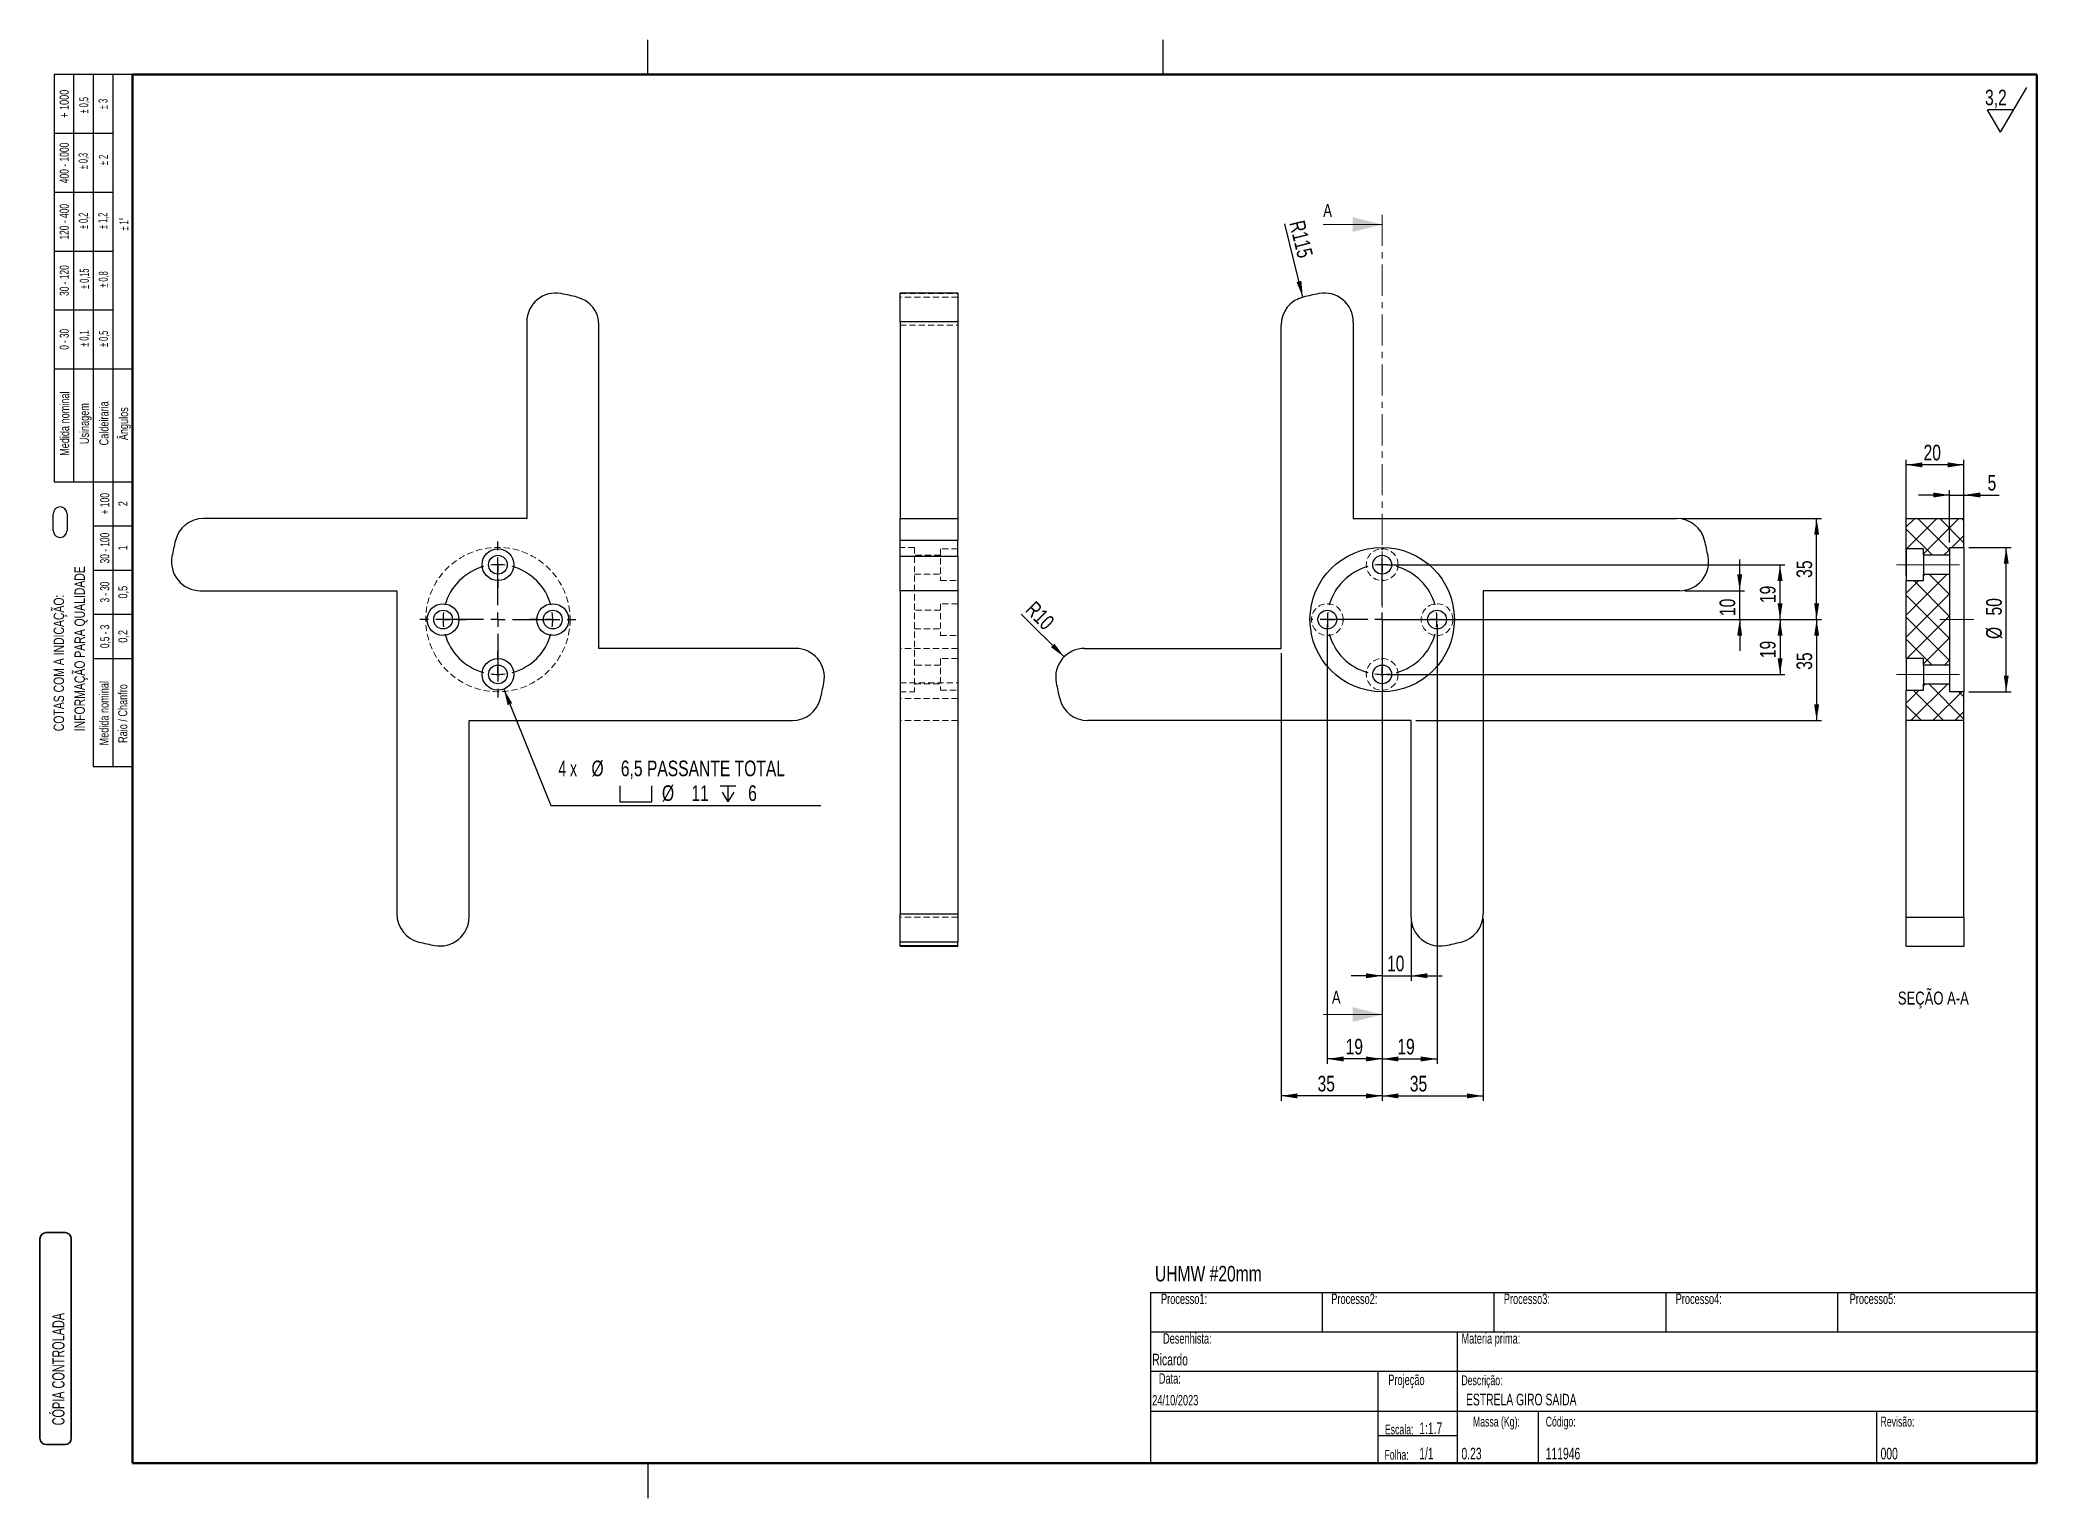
# Model space of a CAD drawing. Header units: millimetres. Extents: x 10 to 702, y 0 to 505.
import ezdxf
from ezdxf.enums import TextEntityAlignment as Align

# ---------------------------------------------------------------- set-up
doc = ezdxf.new("R2010")
doc.units = ezdxf.units.MM
doc.header["$LTSCALE"] = 1.7
for name, pattern in [('CENTER', [10.16, 6.35, -1.27, 1.27, -1.27]), ('CENTERX2', [20.32, 12.7, -2.54, 2.54, -2.54]), ('HIDDEN', [1.905, 1.27, -0.635])]:
    doc.linetypes.add(name, pattern=pattern)
doc.layers.add('CONTORNO', color=7, linetype='Continuous', lineweight=25)
doc.layers.add('DIMENSÃO', color=7, linetype='Continuous')
doc.styles.add('SLDTEXTSTYLE0', font='TXT', dxfattribs={"width": 0.663})
doc.styles.add('SLDTEXTSTYLE1', font='TXT', dxfattribs={"width": 0.75})
doc.styles.add('SLDTEXTSTYLE2', font='TXT', dxfattribs={"width": 0.605})
doc.styles.add('SLDTEXTSTYLE3', font='TXT', dxfattribs={"width": 0.57})
doc.styles.add('SLDTEXTSTYLE4', font='TXT', dxfattribs={"width": 0.7})
doc.styles.add('SLDTEXTSTYLE5', font='TXT', dxfattribs={"width": 0.694444})
doc.styles.add('SLDTEXTSTYLE6', font='TXT', dxfattribs={"width": 0.6875})
doc.styles.add('SLDTEXTSTYLE7', font='TXT', dxfattribs={"width": 0.666667})
doc.styles.add('SLDTEXTSTYLE8', font='TXT', dxfattribs={"width": 0.678571})
doc.dimstyles.new('SLDDIMSTYLE0', dxfattribs={"dimtxt": 5.3975, "dimasz": 5.6134, "dimexe": 0, "dimexo": 0.0625, "dimgap": 1.349375, "dimtad": 1, "dimdec": 3, "dimrnd": 1e-09, "dimzin": 12, "dimdsep": 46, "dimtxsty": 'SLDTEXTSTYLE1', "dimsah": 1, "dimcen": 0.09, "dimadec": 0, "dimazin": 3, "dimtfac": 1, "dimtdec": 3, "dimtofl": 0, "dimtmove": 0, "dimatfit": 3, "dimfxl": 0, "dimfrac": 2, "dimtolj": 1, "dimtzin": 12, "dimarcsym": 0})
doc.dimstyles.new('SLDDIMSTYLE1', dxfattribs={"dimtxt": 5.3975, "dimasz": 5.6134, "dimexe": 0, "dimexo": 0.0625, "dimgap": 1.349375, "dimtad": 1, "dimdec": 3, "dimrnd": 1e-09, "dimzin": 12, "dimdsep": 46, "dimtxsty": 'SLDTEXTSTYLE1', "dimsah": 1, "dimcen": 0.09, "dimadec": 0, "dimazin": 3, "dimtfac": 1, "dimtdec": 3, "dimtmove": 0, "dimatfit": 0, "dimfxl": 0, "dimfrac": 2, "dimtolj": 1, "dimtzin": 12, "dimarcsym": 0})
doc.dimstyles.new('SLDDIMSTYLE2', dxfattribs={"dimtxt": 5.3975, "dimasz": 5.6134, "dimexe": 0, "dimexo": 0.0625, "dimgap": 1.349375, "dimtad": 1, "dimdec": 3, "dimrnd": 1e-09, "dimzin": 12, "dimdsep": 46, "dimtxsty": 'SLDTEXTSTYLE1', "dimsah": 1, "dimcen": 0, "dimadec": 0, "dimazin": 3, "dimtfac": 1, "dimtdec": 3, "dimtofl": 0, "dimtmove": 0, "dimatfit": 3, "dimfxl": 0, "dimfrac": 2, "dimtolj": 1, "dimtzin": 12, "dimarcsym": 0})
doc.dimstyles.new('SLDDIMSTYLE3', dxfattribs={"dimtxt": 5.3975, "dimasz": 5.6134, "dimexe": 0, "dimexo": 0.0625, "dimgap": 1.349375, "dimtad": 0, "dimtih": 1, "dimtoh": 1, "dimdec": 1, "dimrnd": 1e-09, "dimzin": 12, "dimdsep": 46, "dimtxsty": 'SLDTEXTSTYLE1', "dimsah": 1, "dimcen": 0, "dimadec": 0, "dimazin": 3, "dimtfac": 1, "dimtdec": 3, "dimtofl": 0, "dimtmove": 0, "dimatfit": 3, "dimfxl": 0, "dimfrac": 2, "dimtolj": 1, "dimtzin": 12, "dimarcsym": 0})

# ---------------------------------------------------------------- blocks, each defined once
blk = doc.blocks.new('CÓPIA CONTROLADA')
at = {"color": 1, "linetype": 'Continuous', "lineweight": 35}
for p, q in [((0, 2.17), (0, 71.21)), ((2.17, 73.38), (8.68, 73.38)), ((10.85, 2.17), (10.85, 71.21)), ((2.17, 0), (8.68, 0))]:
    blk.add_line(p, q, dxfattribs=at)
for centre, start, end in [((2.17, 71.21), 90, 180), ((8.68, 71.21), 0, 90), ((2.17, 2.17), 180, 270), ((8.68, 2.17), 270, 360)]:
    blk.add_arc(centre, 2.17, start, end, dxfattribs=at)
at = {"color": 1, "linetype": 'Continuous', "lineweight": 35, "style": 'SLDTEXTSTYLE0', "width": 0.663}
blk.add_attdef('CP_CONTROL', text='', height=4.25, rotation=90, dxfattribs=at).set_placement((4.2, 6.62), align=Align.TOP_LEFT)
blk = doc.blocks.new('SW_NOTE_0')
at = {"layer": 'DIMENSÃO', "color": 0}
for p, q in [((-4.8, 69.49), (-4.8, 75.33)), ((0, 75.33), (0, 69.49))]:
    blk.add_line(p, q, dxfattribs=at)
for centre, start, end in [((-2.4, 75.33), 0, 180), ((-2.4, 69.49), 180, 0)]:
    blk.add_arc(centre, 2.4, start, end, dxfattribs=at)
at = {"layer": 'DIMENSÃO', "color": 0, "char_height": 3.5983, "attachment_point": 1, "rotation": 90, "style": 'SLDTEXTSTYLE1'}
for s, insert in [('INFORMAÇÃO PARA QUALIDADE', (2.59, 0)), ('COTAS COM A INDICAÇÃO:', (-4.64, 0))]:
    blk.add_mtext(s, dxfattribs=dict(at, insert=insert))
blk = doc.blocks.new('SW_SFSYMBOL_0')
at = {"layer": 'CONTORNO', "color": 0}
for p, q in [((5.41, -7.71), (14.51, 7.71)), ((5.41, -7.71), (0.86, 0)), ((9.96, 0), (0.86, 0))]:
    blk.add_line(p, q, dxfattribs=at)
at = {"layer": 'CONTORNO', "color": 0, "insert": (0, 6.96), "char_height": 5.397, "attachment_point": 1, "style": 'SLDTEXTSTYLE1'}
blk.add_mtext('3,2', dxfattribs=at)
blk = doc.blocks.new('_D')
at = {"layer": 'CONTORNO'}
for p, q in [((477.01, 323.16), (614.83, 323.16)), ((613.13, 304.16), (613.13, 323.16)), ((477.01, 304.16), (614.83, 304.16))]:
    blk.add_line(p, q, dxfattribs=at)
for points in [[(613.13, 323.16), (612.27, 317.54), (613.99, 317.54)], [(613.13, 304.16), (613.99, 309.77), (612.27, 309.77)]]:
    blk.add_solid(points, dxfattribs=at)
at = {"layer": 'CONTORNO', "insert": (606.17, 309.86), "char_height": 5.397, "attachment_point": 1, "rotation": 90, "style": 'SLDTEXTSTYLE1'}
blk.add_mtext('19', dxfattribs=at)
blk = doc.blocks.new('_D_1')
at = {"layer": 'CONTORNO'}
for p, q in [((599.14, 314.16), (599.14, 324.95)), ((580.09, 314.16), (600.84, 314.16)), ((599.14, 304.16), (599.14, 314.16)), ((477.01, 304.16), (600.84, 304.16)), ((599.14, 304.16), (599.14, 293.36))]:
    blk.add_line(p, q, dxfattribs=at)
for points in [[(599.14, 314.16), (600.01, 319.77), (598.28, 319.77)], [(599.14, 304.16), (598.28, 298.54), (600.01, 298.54)]]:
    blk.add_solid(points, dxfattribs=at)
at = {"layer": 'CONTORNO', "insert": (592.19, 305.37), "char_height": 5.397, "attachment_point": 1, "rotation": 90, "style": 'SLDTEXTSTYLE1'}
blk.add_mtext('10', dxfattribs=at)
blk = doc.blocks.new('_D_2')
at = {"layer": 'CONTORNO'}
for p, q in [((578.99, 339.16), (627.49, 339.16)), ((625.79, 304.16), (625.79, 339.16)), ((477.01, 304.16), (627.49, 304.16))]:
    blk.add_line(p, q, dxfattribs=at)
for points in [[(625.79, 339.16), (624.93, 333.54), (626.66, 333.54)], [(625.79, 304.16), (626.66, 309.77), (624.93, 309.77)]]:
    blk.add_solid(points, dxfattribs=at)
at = {"layer": 'CONTORNO', "insert": (618.83, 318.61), "char_height": 5.397, "attachment_point": 1, "rotation": 90, "style": 'SLDTEXTSTYLE1'}
blk.add_mtext('35', dxfattribs=at)
blk = doc.blocks.new('_D_3')
at = {"layer": 'CONTORNO'}
for p, q in [((477.01, 304.16), (614.83, 304.16)), ((613.13, 304.16), (613.13, 285.16)), ((477.01, 285.16), (614.83, 285.16))]:
    blk.add_line(p, q, dxfattribs=at)
for points in [[(613.13, 304.16), (612.27, 298.54), (613.99, 298.54)], [(613.13, 285.16), (613.99, 290.77), (612.27, 290.77)]]:
    blk.add_solid(points, dxfattribs=at)
at = {"layer": 'CONTORNO', "insert": (606.17, 290.79), "char_height": 5.397, "attachment_point": 1, "rotation": 90, "style": 'SLDTEXTSTYLE1'}
blk.add_mtext('19', dxfattribs=at)
blk = doc.blocks.new('_D_4')
at = {"layer": 'CONTORNO'}
for p, q in [((477.01, 304.16), (627.49, 304.16)), ((625.79, 304.16), (625.79, 269.16)), ((487.01, 269.16), (627.49, 269.16))]:
    blk.add_line(p, q, dxfattribs=at)
for points in [[(625.79, 304.16), (624.93, 298.54), (626.66, 298.54)], [(625.79, 269.16), (626.66, 274.77), (624.93, 274.77)]]:
    blk.add_solid(points, dxfattribs=at)
at = {"layer": 'CONTORNO', "insert": (618.83, 286.75), "char_height": 5.397, "attachment_point": 1, "rotation": 90, "style": 'SLDTEXTSTYLE1'}
blk.add_mtext('35', dxfattribs=at)
blk = doc.blocks.new('_D_5')
at = {"layer": 'CONTORNO'}
for p, q in [((475.31, 302.46), (475.31, 179.07)), ((485.31, 199.38), (485.31, 179.07)), ((475.31, 180.77), (464.52, 180.77)), ((475.31, 180.77), (485.31, 180.77)), ((485.31, 180.77), (496.11, 180.77))]:
    blk.add_line(p, q, dxfattribs=at)
for points in [[(475.31, 180.77), (469.7, 181.64), (469.7, 179.91)], [(485.31, 180.77), (490.93, 179.91), (490.93, 181.64)]]:
    blk.add_solid(points, dxfattribs=at)
at = {"layer": 'CONTORNO', "insert": (477, 187.73), "char_height": 5.397, "attachment_point": 1, "style": 'SLDTEXTSTYLE1'}
blk.add_mtext('10', dxfattribs=at)
blk = doc.blocks.new('_D_6')
at = {"layer": 'CONTORNO'}
for p, q in [((475.31, 302.46), (475.31, 150.26)), ((494.31, 302.46), (494.31, 150.26)), ((475.31, 151.96), (494.31, 151.96))]:
    blk.add_line(p, q, dxfattribs=at)
for points in [[(475.31, 151.96), (480.93, 151.09), (480.93, 152.82)], [(494.31, 151.96), (488.7, 152.82), (488.7, 151.09)]]:
    blk.add_solid(points, dxfattribs=at)
at = {"layer": 'CONTORNO', "insert": (480.57, 158.92), "char_height": 5.397, "attachment_point": 1, "style": 'SLDTEXTSTYLE1'}
blk.add_mtext('19', dxfattribs=at)
blk = doc.blocks.new('_D_7')
at = {"layer": 'CONTORNO'}
for p, q in [((475.31, 302.46), (475.31, 137.46)), ((510.31, 200.48), (510.31, 137.46)), ((475.31, 139.16), (510.31, 139.16))]:
    blk.add_line(p, q, dxfattribs=at)
for points in [[(475.31, 139.16), (480.93, 138.29), (480.93, 140.02)], [(510.31, 139.16), (504.7, 140.02), (504.7, 138.29)]]:
    blk.add_solid(points, dxfattribs=at)
at = {"layer": 'CONTORNO', "insert": (484.89, 146.11), "char_height": 5.397, "attachment_point": 1, "style": 'SLDTEXTSTYLE1'}
blk.add_mtext('35', dxfattribs=at)
blk = doc.blocks.new('_D_8')
at = {"layer": 'CONTORNO'}
for p, q in [((456.31, 302.46), (456.31, 150.26)), ((475.31, 302.46), (475.31, 150.26)), ((475.31, 151.96), (456.31, 151.96))]:
    blk.add_line(p, q, dxfattribs=at)
for points in [[(456.31, 151.96), (461.93, 151.09), (461.93, 152.82)], [(475.31, 151.96), (469.7, 152.82), (469.7, 151.09)]]:
    blk.add_solid(points, dxfattribs=at)
at = {"layer": 'CONTORNO', "insert": (462.65, 158.92), "char_height": 5.397, "attachment_point": 1, "style": 'SLDTEXTSTYLE1'}
blk.add_mtext('19', dxfattribs=at)
blk = doc.blocks.new('_D_9')
at = {"layer": 'CONTORNO'}
for p, q in [((475.31, 302.46), (475.31, 137.46)), ((440.31, 292.46), (440.31, 137.46)), ((475.31, 139.16), (440.31, 139.16))]:
    blk.add_line(p, q, dxfattribs=at)
for points in [[(440.31, 139.16), (445.93, 138.29), (445.93, 140.02)], [(475.31, 139.16), (469.7, 140.02), (469.7, 138.29)]]:
    blk.add_solid(points, dxfattribs=at)
at = {"layer": 'CONTORNO', "insert": (452.93, 146.11), "char_height": 5.397, "attachment_point": 1, "style": 'SLDTEXTSTYLE1'}
blk.add_mtext('35', dxfattribs=at)
blk = doc.blocks.new('_D_10')
at = {"layer": 'CONTORNO'}
blk.add_line((447.83, 415.82), (441.59, 441.18), dxfattribs=at)
blk.add_arc((475.31, 304.16), 115, 104.62107, 104.67221, dxfattribs=at)
blk.add_solid([(447.83, 415.82), (447.33, 421.48), (445.65, 421.07)], dxfattribs=at)
at = {"layer": 'CONTORNO', "insert": (448.35, 442.85), "char_height": 5.397, "attachment_point": 1, "rotation": 283.82529, "style": 'SLDTEXTSTYLE1'}
blk.add_mtext('R115', dxfattribs=at)
blk = doc.blocks.new('_D_11')
at = {"layer": 'CONTORNO'}
blk.add_line((365.17, 291.23), (350.31, 306.08), dxfattribs=at)
blk.add_solid([(365.17, 291.23), (361.81, 295.81), (360.59, 294.59)], dxfattribs=at)
at = {"layer": 'CONTORNO', "insert": (355.19, 310.96), "char_height": 5.397, "attachment_point": 1, "rotation": 315, "style": 'SLDTEXTSTYLE1'}
blk.add_mtext('R10', dxfattribs=at)
blk = doc.blocks.new('SW_CENTERMARKSYMBOL_0')
at = {"layer": 'CONTORNO', "color": 0}
for p, q in [((0, 43), (0, 43.75)), ((0, 24), (0, 40.5)), ((0, 38), (0, 40.5)), ((0, 38), (0, 35.5)), ((0, 33), (0, 32.25)), ((0, 19), (0, 21.5)), ((-24, 19), (-24.75, 19)), ((-5, 19), (-21.5, 19)), ((-19, 19), (-21.5, 19)), ((-19, 19), (-16.5, 19)), ((-14, 19), (-13.25, 19)), ((0, 19), (-2.5, 19)), ((0, 19), (0, 16.5)), ((0, 19), (2.5, 19)), ((0, 14), (0, -2.5)), ((5, 19), (21.5, 19)), ((14, 19), (13.25, 19)), ((19, 19), (16.5, 19)), ((19, 19), (21.5, 19)), ((24, 19), (24.75, 19)), ((0, 5), (0, 5.75)), ((0, 0), (0, 2.5)), ((0, 0), (0, -2.5)), ((0, -5), (0, -5.75))]:
    blk.add_line(p, q, dxfattribs=at)
for start, end in [(105.07784, 164.92216), (90, 97.53892), (82.46108, 90), (15.07784, 74.92216), (172.46108, 180), (0, 7.53892), (180, 187.53892), (195.07784, 254.92216), (285.07784, 344.92216), (352.46108, 0), (262.46108, 270), (270, 277.53892)]:
    blk.add_arc((0, 19), 19, start, end, dxfattribs=at)
blk = doc.blocks.new('_D_12')
at = {"layer": 'CONTORNO'}
for p, q in [((671.82, 347.3), (661.03, 347.3)), ((671.82, 330.86), (671.82, 349)), ((671.82, 347.3), (676.82, 347.3)), ((676.82, 330.86), (676.82, 349)), ((676.82, 347.3), (688.98, 347.3))]:
    blk.add_line(p, q, dxfattribs=at)
for points in [[(671.82, 347.3), (666.21, 348.16), (666.21, 346.43)], [(676.82, 347.3), (682.44, 346.43), (682.44, 348.16)]]:
    blk.add_solid(points, dxfattribs=at)
at = {"layer": 'CONTORNO', "insert": (684.99, 354.25), "char_height": 5.4, "attachment_point": 1, "style": 'SLDTEXTSTYLE1'}
blk.add_mtext('5', dxfattribs=at)
blk = doc.blocks.new('_D_13')
at = {"layer": 'CONTORNO'}
for p, q in [((656.82, 319.36), (656.82, 359.43)), ((676.82, 357.73), (656.82, 357.73)), ((676.82, 330.86), (676.82, 359.43))]:
    blk.add_line(p, q, dxfattribs=at)
for points in [[(656.82, 357.73), (662.44, 356.87), (662.44, 358.6)], [(676.82, 357.73), (671.21, 358.6), (671.21, 356.87)]]:
    blk.add_solid(points, dxfattribs=at)
at = {"layer": 'CONTORNO', "insert": (662.83, 364.69), "char_height": 5.397, "attachment_point": 1, "style": 'SLDTEXTSTYLE1'}
blk.add_mtext('20', dxfattribs=at)
blk = doc.blocks.new('_D_14')
at = {"layer": 'CONTORNO'}
for p, q in [((678.52, 329.16), (693.16, 329.16)), ((691.46, 279.16), (691.46, 329.16)), ((678.52, 279.16), (693.16, 279.16))]:
    blk.add_line(p, q, dxfattribs=at)
for points in [[(691.46, 329.16), (690.6, 323.54), (692.32, 323.54)], [(691.46, 279.16), (692.32, 284.77), (690.6, 284.77)]]:
    blk.add_solid(points, dxfattribs=at)
at = {"layer": 'CONTORNO', "char_height": 5.397, "attachment_point": 1, "rotation": 90, "style": 'SLDTEXTSTYLE1'}
for s, insert in [('50', (684.5, 305.56)), ('%%c', (684.5, 297.41))]:
    blk.add_mtext(s, dxfattribs=dict(at, insert=insert))
blk = doc.blocks.new('SW_SYMBOL_HOLE_SPOT')
at = {"layer": 'CONTORNO', "color": 0}
for p, q in [((0, 1487.5), (0, 127.5)), ((0, 127.5), (2720, 127.5)), ((2720, 127.5), (2720, 1487.5))]:
    blk.add_line(p, q, dxfattribs=at)
blk = doc.blocks.new('SW_SYMBOL_HOLE_DEPTH')
at = {"layer": 'CONTORNO', "color": 0}
for p, q in [((0, 1487.5), (1360, 1487.5)), ((170, 943.5), (680, 127.5)), ((680, 1487.5), (680, 127.5)), ((1190, 943.5), (680, 127.5))]:
    blk.add_line(p, q, dxfattribs=at)
blk = doc.blocks.new('_D_15')
at = {"layer": 'CONTORNO'}
for p, q in [((171.1, 280.05), (187.33, 239.77)), ((187.33, 239.77), (280.92, 239.77))]:
    blk.add_line(p, q, dxfattribs=at)
blk.add_solid([(171.1, 280.05), (172.4, 274.52), (174, 275.17)], dxfattribs=at)
at = {"layer": 'CONTORNO', "xscale": 0.00405556640625, "yscale": 0.00405556640625, "zscale": 0.00405556640625}
for name, p in [('SW_SYMBOL_HOLE_SPOT', (211.29, 240.52)), ('SW_SYMBOL_HOLE_DEPTH', (245.97, 240.52))]:
    blk.add_blockref(name, p, dxfattribs=at)
at = {"layer": 'CONTORNO', "attachment_point": 1}
for s, insert, char_height, style in [('4 x', (190.02, 255.3), 5.397, 'SLDTEXTSTYLE7'), ('%%c', (201.45, 255.3), 5.397, 'SLDTEXTSTYLE1'), ('6,5 PASSANTE TOTAL', (211.62, 255.3), 5.3975, 'SLDTEXTSTYLE1'), ('%%c', (225.86, 246.73), 5.397, 'SLDTEXTSTYLE1'), ('11', (236.04, 246.73), 5.397, 'SLDTEXTSTYLE1'), ('6', (255.71, 246.73), 5.4, 'SLDTEXTSTYLE1')]:
    blk.add_mtext(s, dxfattribs=dict(at, insert=insert, char_height=char_height, style=style))
blk = doc.blocks.new('SW_CENTERMARKSYMBOL_1')
at = {"layer": 'CONTORNO', "color": 0}
for p, q in [((0, 43), (0, 46)), ((0, 24), (0, 40.5)), ((0, 38), (0, 40.5)), ((0, 38), (0, 35.5)), ((0, 33), (0, 30)), ((0, 19), (0, 21.5)), ((-24, 19), (-27, 19)), ((-5, 19), (-21.5, 19)), ((-19, 19), (-21.5, 19)), ((-19, 19), (-16.5, 19)), ((-14, 19), (-11, 19)), ((0, 19), (-2.5, 19)), ((0, 19), (0, 16.5)), ((0, 19), (2.5, 19)), ((0, 14), (0, -2.5)), ((5, 19), (21.5, 19)), ((14, 19), (11, 19)), ((19, 19), (16.5, 19)), ((19, 19), (21.5, 19)), ((24, 19), (27, 19)), ((0, 5), (0, 8)), ((0, 0), (0, 2.5)), ((0, 0), (0, -2.5)), ((0, -5), (0, -8))]:
    blk.add_line(p, q, dxfattribs=at)
for start, end in [(105.07784, 164.92216), (90, 97.53892), (82.46108, 90), (15.07784, 74.92216), (172.46108, 180), (0, 7.53892), (180, 187.53892), (195.07784, 254.92216), (285.07784, 344.92216), (352.46108, 0), (262.46108, 270), (270, 277.53892)]:
    blk.add_arc((0, 19), 19, start, end, dxfattribs=at)

msp = doc.modelspace()

# ---------------------------------------------------------------- hatches: boundary and pattern name
at = {"layer": 'CONTORNO', "linetype": 'Continuous', "lineweight": 18}
h = msp.add_hatch(dxfattribs=at)
h.set_pattern_fill('ANSI37', color=256, scale=1.7, style=0)
h.paths.add_polyline_path([(676.8217, 339.1556), (656.8217, 339.1556), (656.8217, 328.6556), (662.8217, 328.6556), (662.8217, 326.4056), (671.8217, 326.4056), (671.8217, 329.1556), (676.8217, 329.1556)], flags=0)
h = msp.add_hatch(dxfattribs=at)
h.set_pattern_fill('ANSI37', color=256, scale=1.7, style=0)
h.paths.add_polyline_path([(662.8217, 288.4056), (671.8217, 288.4056), (671.8217, 319.9056), (662.8217, 319.9056), (662.8217, 317.6556), (656.8217, 317.6556), (656.8217, 290.6556), (662.8217, 290.6556)], flags=0)
h = msp.add_hatch(dxfattribs=at)
h.set_pattern_fill('ANSI37', color=256, scale=1.7, style=0)
h.paths.add_polyline_path([(656.8217, 269.1556), (676.8217, 269.1556), (676.8217, 279.1556), (671.8217, 279.1556), (671.8217, 281.9056), (662.8217, 281.9056), (662.8217, 279.6556), (656.8217, 279.6556)], flags=0)

# ---------------------------------------------------------------- linework, layer by layer
at = {"color": 7, "linetype": 'Continuous', "lineweight": 50}
for p, q in [((42.5, 11.9), (42.5, 493)), ((42.5, 493), (702.1, 493)), ((702.1, 493), (702.1, 11.9)), ((702.1, 11.9), (42.5, 11.9))]:
    msp.add_line(p, q, dxfattribs=at)
at = {"color": 7, "linetype": 'CENTER', "lineweight": 18}
msp.add_line((475.3141, 444.3719), (475.3141, 163.9394), dxfattribs=at)
at = {"color": 7, "linetype": 'Continuous', "lineweight": 18}
for p, q in [((454.9141, 440.9719), (475.3141, 440.9719)), ((454.9141, 167.3394), (475.3141, 167.3394))]:
    msp.add_line(p, q, dxfattribs=at)
at = {"color": 7, "linetype": 'Continuous', "lineweight": 25}
for p, q in [((328.3147, 417.2333), (308.3147, 417.2333)), ((308.3147, 407.2333), (308.3147, 417.2333)), ((328.3147, 417.2333), (328.3147, 407.2333)), ((179.0467, 407.2333), (179.0467, 339.1556)), ((204.0467, 294.1556), (204.0467, 406.136)), ((328.3147, 407.2333), (308.3147, 407.2333)), ((308.3147, 407.2333), (308.3147, 339.1556)), ((328.3147, 407.2333), (328.3147, 339.1556)), ((440.3141, 294.1556), (440.3141, 406.136)), ((465.3141, 407.2333), (465.3141, 339.1556)), ((179.0467, 339.1556), (67.0663, 339.1556)), ((308.3147, 339.1556), (328.3147, 339.1556)), ((308.3147, 331.5366), (308.3147, 339.1556)), ((328.3147, 339.1556), (328.3147, 331.5366)), ((465.3141, 339.1556), (577.2945, 339.1556)), ((656.8217, 339.1556), (676.8217, 339.1556)), ((656.8217, 328.6556), (656.8217, 339.1556)), ((676.8217, 329.1556), (676.8217, 339.1556)), ((328.3147, 331.5366), (308.3147, 331.5366)), ((308.3147, 326.0604), (308.3147, 331.5366)), ((308.3147, 326.0604), (328.3147, 326.0604)), ((308.3147, 314.1556), (308.3147, 326.0604)), ((328.3147, 326.0604), (328.3147, 331.5366)), ((328.3147, 326.0604), (328.3147, 314.1556)), ((662.8217, 328.6556), (656.8217, 328.6556)), ((656.8217, 328.6556), (656.8217, 317.6556)), ((662.8217, 326.4056), (662.8217, 328.6556)), ((671.8217, 326.4056), (662.8217, 326.4056)), ((662.8217, 326.4056), (662.8217, 319.9056)), ((671.8217, 329.1556), (676.8217, 329.1556)), ((671.8217, 329.1556), (671.8217, 326.4056)), ((671.8217, 326.4056), (671.8217, 319.9056)), ((676.8217, 329.1556), (676.8217, 279.1556)), ((662.8217, 319.9056), (671.8217, 319.9056)), ((662.8217, 317.6556), (662.8217, 319.9056)), ((671.8217, 319.9056), (671.8217, 288.4056)), ((65.9691, 314.1556), (134.0467, 314.1556)), ((134.0467, 314.1556), (134.0467, 202.1752)), ((328.3147, 314.1556), (308.3147, 314.1556)), ((308.3147, 314.1556), (308.3147, 202.1752)), ((328.3147, 314.1556), (328.3147, 202.1752)), ((578.3918, 314.1556), (510.3141, 314.1556)), ((510.3141, 314.1556), (510.3141, 202.1752)), ((656.8217, 317.6556), (662.8217, 317.6556)), ((656.8217, 290.6556), (656.8217, 317.6556)), ((272.1244, 294.1556), (204.0467, 294.1556)), ((372.2365, 294.1556), (440.3141, 294.1556)), ((662.8217, 290.6556), (656.8217, 290.6556)), ((656.8217, 290.6556), (656.8217, 279.6556)), ((662.8217, 288.4056), (662.8217, 290.6556)), ((671.8217, 288.4056), (662.8217, 288.4056)), ((662.8217, 288.4056), (662.8217, 281.9056)), ((671.8217, 288.4056), (671.8217, 281.9056)), ((656.8217, 279.6556), (662.8217, 279.6556)), ((656.8217, 269.1556), (656.8217, 279.6556)), ((662.8217, 279.6556), (662.8217, 281.9056)), ((662.8217, 281.9056), (671.8217, 281.9056)), ((671.8217, 281.9056), (671.8217, 279.1556)), ((676.8217, 279.1556), (671.8217, 279.1556)), ((676.8217, 269.1556), (676.8217, 279.1556)), ((159.0467, 269.1556), (271.0271, 269.1556)), ((159.0467, 201.078), (159.0467, 269.1556)), ((485.3141, 269.1556), (373.3337, 269.1556)), ((485.3141, 201.078), (485.3141, 269.1556)), ((676.8217, 269.1556), (656.8217, 269.1556)), ((656.8217, 201.078), (656.8217, 269.1556)), ((676.8217, 201.078), (676.8217, 269.1556)), ((308.3147, 202.1752), (328.3147, 202.1752)), ((308.3147, 192.4628), (308.3147, 202.1752)), ((328.3147, 202.1752), (328.3147, 192.4628)), ((656.8217, 201.078), (676.8217, 201.078)), ((656.8217, 191.078), (656.8217, 201.078)), ((676.8217, 201.078), (676.8217, 191.078)), ((328.3147, 192.4628), (308.3147, 192.4628)), ((308.3147, 191.2611), (308.3147, 192.4628)), ((308.3147, 191.2611), (328.3147, 191.2611)), ((308.3147, 191.078), (308.3147, 191.2611)), ((308.3147, 191.078), (328.3147, 191.078)), ((328.3147, 191.2611), (328.3147, 192.4628)), ((328.3147, 191.2611), (328.3147, 191.078)), ((656.8217, 191.078), (676.8217, 191.078))]:
    msp.add_line(p, q, dxfattribs=at)
at = {"color": 7, "linetype": 'HIDDEN', "lineweight": 18}
for p, q in [((308.3147, 417.0502), (328.3147, 417.0502)), ((328.3147, 415.8484), (308.3147, 415.8484)), ((308.3147, 406.136), (328.3147, 406.136)), ((313.3147, 329.1556), (308.3147, 329.1556)), ((313.3147, 329.1556), (313.3147, 279.1556)), ((322.3147, 326.4056), (313.3147, 326.4056)), ((322.3147, 328.6556), (322.3147, 317.6556)), ((328.3147, 328.6556), (322.3147, 328.6556)), ((313.3147, 319.9056), (322.3147, 319.9056)), ((322.3147, 317.6556), (328.3147, 317.6556)), ((322.3147, 307.4056), (313.3147, 307.4056)), ((322.3147, 309.6556), (322.3147, 298.6556)), ((328.3147, 309.6556), (322.3147, 309.6556)), ((313.3147, 300.9056), (322.3147, 300.9056)), ((322.3147, 298.6556), (328.3147, 298.6556)), ((328.3147, 294.1556), (308.3147, 294.1556)), ((322.3147, 288.4056), (313.3147, 288.4056)), ((322.3147, 290.6556), (322.3147, 279.6556)), ((328.3147, 290.6556), (322.3147, 290.6556)), ((308.3147, 282.2509), (328.3147, 282.2509)), ((308.3147, 279.1556), (313.3147, 279.1556)), ((313.3147, 281.9056), (322.3147, 281.9056)), ((322.3147, 279.6556), (328.3147, 279.6556)), ((328.3147, 276.7747), (308.3147, 276.7747)), ((328.3147, 269.1556), (308.3147, 269.1556)), ((328.3147, 201.078), (308.3147, 201.078))]:
    msp.add_line(p, q, dxfattribs=at)
for centre, radius in [((169.0467, 304.1556), 25), ((475.3141, 323.1556), 5.5), ((456.3141, 304.1556), 5.5), ((494.3141, 304.1556), 5.5), ((475.3141, 285.1556), 5.5)]:
    msp.add_circle(centre, radius, dxfattribs=at)
at = {"color": 7, "linetype": 'Continuous', "lineweight": 25}
for centre, radius in [((169.0467, 323.1556), 5.5), ((169.0467, 323.1556), 3.25), ((475.3141, 304.1556), 25), ((475.3141, 323.1556), 3.25), ((150.0467, 304.1556), 5.5), ((150.0467, 304.1556), 3.25), ((188.0467, 304.1556), 5.5), ((188.0467, 304.1556), 3.25), ((456.3141, 304.1556), 3.25), ((494.3141, 304.1556), 3.25), ((169.0467, 285.1556), 5.5), ((169.0467, 285.1556), 3.25), ((475.3141, 285.1556), 3.25)]:
    msp.add_circle(centre, radius, dxfattribs=at)
for centre, radius, start, end in [((189.0467, 407.2333), 10, 79.0194246, 180), ((169.0467, 304.1556), 115, 76.225853, 79.0194246), ((194.0467, 406.136), 10, 0, 76.225853), ((450.3141, 406.136), 10, 103.774147, 180), ((475.3141, 304.1556), 115, 100.9805754, 103.774147), ((455.3141, 407.2333), 10, 0, 100.9805754), ((67.0663, 329.1556), 10, 90, 166.225853), ((577.2945, 329.1556), 10, 13.774147, 90), ((65.9691, 324.1556), 10, 169.0194246, 270), ((169.0467, 304.1556), 115, 166.225853, 169.0194246), ((578.3918, 324.1556), 10, 270, 10.9805754), ((475.3141, 304.1556), 115, 10.9805754, 13.774147), ((272.1244, 284.1556), 10, 349.0194246, 90), ((372.2365, 284.1556), 10, 90, 190.9805754), ((169.0467, 304.1556), 115, 346.225853, 349.0194246), ((475.3141, 304.1556), 115, 190.9805754, 193.774147), ((271.0271, 279.1556), 10, 270, 346.225853), ((373.3337, 279.1556), 10, 193.774147, 270), ((144.0467, 202.1752), 10, 180, 256.225853), ((149.0467, 201.078), 10, 259.0194246, 0), ((495.3141, 201.078), 10, 180, 280.9805754), ((500.3141, 202.1752), 10, 283.774147, 0), ((169.0467, 304.1556), 115, 256.225853, 259.0194246), ((475.3141, 304.1556), 115, 280.9805754, 283.774147)]:
    msp.add_arc(centre, radius, start, end, dxfattribs=at)
at = {"color": 7, "linetype": 'Continuous', "lineweight": 18}
for points in [[(475.3141, 440.9719), (465.1141, 443.5219), (465.1141, 438.4219)], [(475.3141, 167.3394), (465.1141, 169.8894), (465.1141, 164.7894)]]:
    msp.add_solid(points, dxfattribs=at)
at = {"layer": 'CONTORNO', "linetype": 'CENTERX2', "lineweight": 18}
for p, q in [((662.8217, 323.1556), (653.4217, 323.1556)), ((675.2217, 323.1556), (662.8217, 323.1556)), ((668.4217, 304.1556), (680.2217, 304.1556)), ((662.8217, 285.1556), (653.4217, 285.1556)), ((675.2217, 285.1556), (662.8217, 285.1556))]:
    msp.add_line(p, q, dxfattribs=at)
at = {"layer": 'DIMENSÃO'}
for p, q in [((221.0017, 493), (221.0017, 504.9207)), ((399.4824, 493), (399.4824, 504.9207)), ((42.5, 493), (15.3, 493)), ((15.3, 493), (15.3, 351.9)), ((22.1, 493), (22.1, 351.9)), ((28.9, 493), (28.9, 351.9)), ((35.7, 493), (35.7, 351.9)), ((15.3, 472.6), (35.7, 472.6)), ((15.3, 452.2), (35.7, 452.2)), ((15.3, 431.8), (35.7, 431.8)), ((15.3, 411.4), (35.7, 411.4)), ((15.3, 391), (42.5, 391)), ((15.3, 351.9), (42.5, 351.9)), ((28.9, 351.9), (28.9, 253.3)), ((35.7, 351.9), (35.7, 253.3)), ((28.8124, 336.6), (42.5, 336.6)), ((28.8124, 321.3), (42.5, 321.3)), ((28.8124, 306), (42.5, 306)), ((28.8124, 290.7), (42.5, 290.7)), ((28.9, 253.3), (42.5, 253.3)), ((395.0383, 71.0224), (702.1, 71.0224)), ((395.0383, 71.0224), (395.0383, 57.4224)), ((454.5383, 71.0224), (454.5383, 57.4224)), ((514.0383, 71.0224), (514.0383, 57.4224)), ((573.5383, 71.0224), (573.5383, 57.4224)), ((633.0383, 71.0224), (633.0383, 57.4224)), ((395.0383, 57.4224), (395.0383, 11.9)), ((395.0383, 57.4224), (702.4785, 57.4224)), ((501.2889, 57.2239), (501.2889, 11.8841)), ((395.0383, 43.8224), (702.4785, 43.8224)), ((473.785, 43.8224), (473.7763, 11.885)), ((395.0383, 29.9538), (501.2889, 29.9538)), ((501.2889, 29.9538), (702.4785, 29.9538)), ((529.3413, 29.9538), (529.3413, 11.8831)), ((646.4776, 29.9538), (646.4776, 11.879)), ((473.7789, 21.5601), (501.2889, 21.5601)), ((221.0017, 11.9), (221.0017, -0.14)), ((400.0698, 11.9), (702.1, 11.9))]:
    msp.add_line(p, q, dxfattribs=at)

# ---------------------------------------------------------------- block references
at = {"layer": 'CONTORNO'}
for name, p in [('SW_SFSYMBOL_0', (684.1224, 480.7332)), ('SW_CENTERMARKSYMBOL_1', (169.0467, 285.1556)), ('SW_CENTERMARKSYMBOL_0', (475.3141, 285.1556))]:
    msp.add_blockref(name, p, dxfattribs=at)
at = {"layer": 'DIMENSÃO'}
msp.add_blockref('SW_NOTE_0', (19.8006, 265.4788), dxfattribs=at)
ref = msp.add_blockref('CÓPIA CONTROLADA', (10.4282, 18.4036), dxfattribs=at)
ref.add_attrib('CP_CONTROL', 'CÓPIA CONTROLADA', dxfattribs={"layer": '0', "color": 1, "linetype": 'Continuous', "lineweight": 35, "height": 4.25, "rotation": 90, "style": 'SLDTEXTSTYLE0', "width": 0.663}).set_placement((20.2023, 25.0285), align=Align.BOTTOM_LEFT)

# ---------------------------------------------------------------- texts
at = {"color": 7, "linetype": 'Continuous', "char_height": 4.4979, "attachment_point": 1, "style": 'SLDTEXTSTYLE1'}
for insert in [(454.9141, 448.1183), (457.9161, 175.5549)]:
    msp.add_mtext('A', dxfattribs=dict(at, insert=insert))
at = {"layer": 'CONTORNO'}
for s, insert, char_height, attachment_point, style in [('SEÇÃO A-A', (666.2158, 175.2937), 4.49792, 2, 'SLDTEXTSTYLE1'), ('UHMW #20mm', (396.6144, 80.2842), 5.3975, 1, 'SLDTEXTSTYLE1'), ('Processo1:', (406.6874, 70.6545), 3.59833, 2, 'SLDTEXTSTYLE0'), ('Processo2:', (465.6716, 70.6545), 3.59833, 2, 'SLDTEXTSTYLE0'), ('Processo3:', (525.4269, 70.6545), 3.59833, 2, 'SLDTEXTSTYLE0'), ('Processo4:', (584.9573, 70.6545), 3.59833, 2, 'SLDTEXTSTYLE0'), ('Processo5:', (645.2195, 70.6545), 3.59833, 2, 'SLDTEXTSTYLE0')]:
    msp.add_mtext(s, dxfattribs=dict(at, insert=insert, char_height=char_height, attachment_point=attachment_point, style=style))
at = {"layer": 'DIMENSÃO', "attachment_point": 2, "rotation": 90}
for s, insert, char_height, style in [('+ 1000', (17.2627, 482.8074), 3.14854, 'SLDTEXTSTYLE1'), ('± 0,5', (24.0215, 482.3221), 3.14854, 'SLDTEXTSTYLE2'), ('± 3', (30.6801, 482.7244), 3.14854, 'SLDTEXTSTYLE3'), ('400 - 1000', (17.2627, 462.3064), 3.14854, 'SLDTEXTSTYLE4'), ('± 0,3', (23.8, 462.9683), 3.14854, 'SLDTEXTSTYLE2'), ('± 2', (30.8404, 463.347), 3.14854, 'SLDTEXTSTYLE3'), ('120 - 400', (17.2627, 441.9381), 3.14854, 'SLDTEXTSTYLE5'), ('± 0,2', (23.8801, 442.2479), 3.14854, 'SLDTEXTSTYLE2'), ('± 1,2', (30.6, 442.2479), 3.14854, 'SLDTEXTSTYLE2'), ('± 1°', (37.8919, 441.1904), 3.14854, 'SLDTEXTSTYLE2'), ('30 - 120', (17.2627, 421.5698), 3.14854, 'SLDTEXTSTYLE6'), ('± 0,15', (24.2095, 422.2119), 3.14854, 'SLDTEXTSTYLE2'), ('± 0,8', (30.7742, 421.9621), 3.14854, 'SLDTEXTSTYLE2'), ('0 - 30', (17.2627, 401.2332), 3.14854, 'SLDTEXTSTYLE7'), ('± 0,1', (24.1393, 401.4908), 3.14854, 'SLDTEXTSTYLE2'), ('± 0,5', (30.8529, 401.4044), 3.14854, 'SLDTEXTSTYLE2'), ('Medida nominal', (17.4088, 371.9981), 3.148542, 'SLDTEXTSTYLE1'), ('Usinagem', (24.2088, 372.0214), 3.14854, 'SLDTEXTSTYLE1'), ('Caldeiraria', (31.0088, 372.1278), 3.148542, 'SLDTEXTSTYLE1'), ('Ângulos', (37.8088, 371.9893), 3.14854, 'SLDTEXTSTYLE1'), ('+ 100', (31.2981, 344.2747), 3.14854, 'SLDTEXTSTYLE4'), ('2', (37.5674, 344.3045), 3.1485, 'SLDTEXTSTYLE1'), ('30 - 100', (31.2981, 328.9055), 3.14854, 'SLDTEXTSTYLE6'), ('1', (37.5674, 329.0045), 3.1485, 'SLDTEXTSTYLE1'), ('3 - 30', (31.2981, 313.6689), 3.14854, 'SLDTEXTSTYLE7'), ('0,5', (37.5674, 313.6338), 3.14854, 'SLDTEXTSTYLE1'), ('0,5 - 3', (31.2981, 298.3299), 3.14854, 'SLDTEXTSTYLE8'), ('0,2', (37.5674, 298.3338), 3.14854, 'SLDTEXTSTYLE1'), ('Medida nominal', (31.0545, 271.7025), 3.148542, 'SLDTEXTSTYLE1'), ('Raio / Chanfro', (37.5308, 271.6035), 3.148542, 'SLDTEXTSTYLE1')]:
    msp.add_mtext(s, dxfattribs=dict(at, insert=insert, char_height=char_height, style=style))
at = {"layer": 'DIMENSÃO', "style": 'SLDTEXTSTYLE0'}
for s, insert, char_height, attachment_point in [('Desenhista:', (407.8355, 56.9363), 3.598333, 2), ('Materia prima:', (502.7677, 56.9363), 3.598333, 1), ('Ricardo', (395.6675, 49.8549), 4.04812, 1), ('Data:', (401.7577, 43.0709), 3.59833, 2), ('Projeção', (483.7164, 42.6179), 3.59833, 2), ('Descrição:', (502.7677, 42.3393), 3.4, 1), ('24/10/2023', (395.6675, 35.5524), 3.59833, 1), ('ESTRELA GIRO SAIDA', (504.3481, 36.0023), 4.048125, 1), ('Massa (Kg):', (514.8802, 28.0282), 3.4, 2), ('Código:', (531.9545, 28.0282), 3.4, 1), ('Revisão:', (647.9355, 28.0282), 3.4, 1), ('Escala:', (481.2056, 25.3151), 3.4, 2), ('1:1.7', (488.1489, 26.0436), 4.04812, 1), ('Folha:', (480.3025, 16.5552), 3.4, 2), ('1/1', (488.1489, 17.2837), 4.04812, 1), ('0.23', (502.7677, 17.2837), 4.04812, 1), ('111946', (531.9545, 17.2837), 4.04812, 1), ('000', (647.9355, 17.2837), 4.04812, 1)]:
    msp.add_mtext(s, dxfattribs=dict(at, insert=insert, char_height=char_height, attachment_point=attachment_point))

# ---------------------------------------------------------------- dimensions: what is measured, and where the dimension line sits
at = {"layer": 'CONTORNO'}
for center, mpoint, picture, middle in [((475.3141, 304.1556), (447.8335, 415.824), '_D_10', (443.5273, 433.3223)), ((372.2365, 284.1556), (365.1654, 291.2267), '_D_11', (354.4227, 301.9694))]:
    dim = msp.add_radius_dim(center=center, mpoint=mpoint, dimstyle='SLDDIMSTYLE2', dxfattribs=at)
    dim.commit()
    dim.dimension.update_dxf_attribs({"geometry": picture, "text_midpoint": middle, "dimtype": 164})
for base, p1, p2, dimstyle, picture, middle in [((656.8217, 357.7317), (676.8217, 329.1556), (656.8217, 317.6556), 'SLDDIMSTYLE0', '_D_13', (666.8217, 357.7317)), ((676.8217, 347.2971), (671.8217, 329.1556), (676.8217, 329.1556), 'SLDDIMSTYLE1', '_D_12', (686.9836, 347.2971)), ((456.3141, 151.9576), (475.3141, 304.1556), (456.3141, 304.1556), 'SLDDIMSTYLE0', '_D_8', (466.6336, 151.9576)), ((485.3141, 180.7734), (475.3141, 304.1556), (485.3141, 201.078), 'SLDDIMSTYLE1', '_D_5', (480.9877, 180.7734)), ((494.3141, 151.9576), (475.3141, 304.1556), (494.3141, 304.1556), 'SLDDIMSTYLE0', '_D_6', (484.5624, 151.9576))]:
    dim = msp.add_linear_dim(base=base, p1=p1, p2=p2, dimstyle=dimstyle, dxfattribs=at)
    dim.commit()
    dim.dimension.update_dxf_attribs({"geometry": picture, "text_midpoint": middle, "dimtype": 160})
for base, p2, angle, dimstyle, picture, middle in [((625.7918, 339.1556), (577.2945, 339.1556), 90, 'SLDDIMSTYLE0', '_D_2', (625.7918, 322.596)), ((599.1447, 314.1556), (578.3918, 314.1556), 90, 'SLDDIMSTYLE1', '_D_1', (599.1447, 309.3582)), ((613.1304, 323.1556), (475.3141, 323.1556), 90, 'SLDDIMSTYLE0', '_D', (613.1304, 313.8456)), ((440.3141, 139.1557), (440.3141, 294.1556), 0, 'SLDDIMSTYLE0', '_D_9', (456.923, 139.1557)), ((613.1304, 285.1556), (475.3141, 285.1556), 90, 'SLDDIMSTYLE0', '_D_3', (613.1304, 294.7742)), ((625.7918, 269.1556), (485.3141, 269.1556), 90, 'SLDDIMSTYLE0', '_D_4', (625.7918, 290.7355)), ((510.3141, 139.1557), (510.3141, 202.1752), 0, 'SLDDIMSTYLE0', '_D_7', (488.8759, 139.1557))]:
    dim = msp.add_linear_dim(base=base, p1=(475.3141, 304.1556), p2=p2, angle=angle, dimstyle=dimstyle, dxfattribs=at)
    dim.commit()
    dim.dimension.update_dxf_attribs({"geometry": picture, "text_midpoint": middle, "dimtype": 160})
dim = msp.add_linear_dim(base=(691.4614, 329.1556), p1=(676.8217, 279.1556), p2=(676.8217, 329.1556), angle=90, text='%%c<>', dimstyle='SLDDIMSTYLE0', dxfattribs=at)
dim.commit()
dim.dimension.update_dxf_attribs({"geometry": '_D_14', "text_midpoint": (691.4614, 305.4721), "dimtype": 160})
dim = msp.add_diameter_dim_2p(p1=(166.9921, 290.2574), p2=(171.1014, 280.0538), text='4 x <> PASSANTE TOTAL\\P{\\fGDT;v}%%c 11 {\\fGDT;x} 6\\P', dimstyle='SLDDIMSTYLE3', dxfattribs=at)
dim.commit()
dim.dimension.update_dxf_attribs({"geometry": '_D_15', "text_midpoint": (235.4739, 248.3442), "dimtype": 163})

doc.saveas('drawing.dxf')
